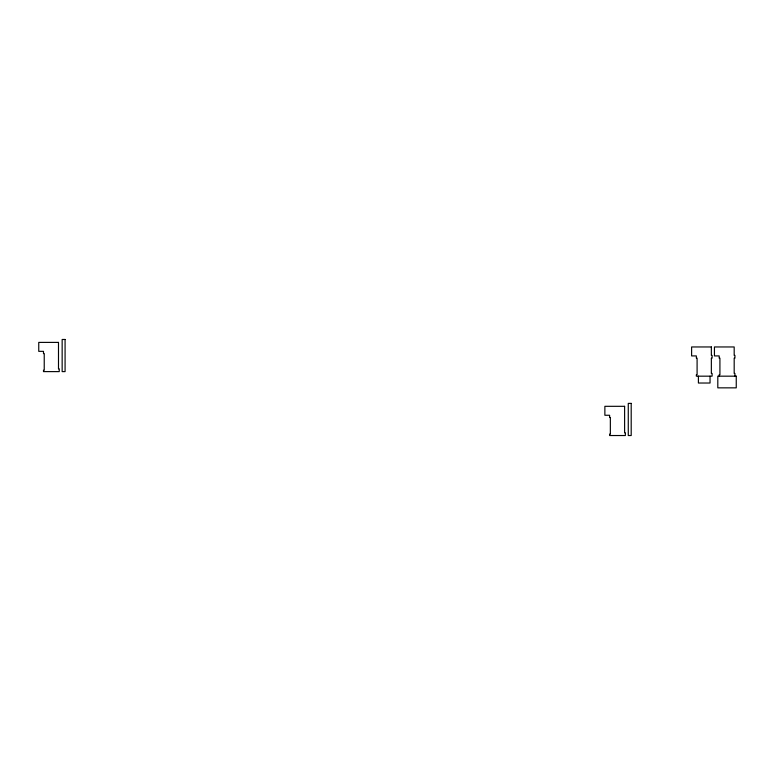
<?xml version="1.0" encoding="UTF-8"?>
<svg xmlns="http://www.w3.org/2000/svg" width="775" height="775" viewBox="0 0 775 775"><rect width="100%" height="100%" fill="white"/><g stroke="black" fill="none" stroke-linecap="round" stroke-linejoin="round"><path stroke-width="1.16" d="M734.923 376.175L734.923 373.434L734.187 373.434L734.187 358.147L734.923 358.147L734.923 355.405L734.187 355.405L734.187 346.958L714.443 346.958L714.443 355.919L719.181 355.919L719.181 358.147L719.917 358.147L719.917 374.809L719.181 374.809L719.181 376.175M710.045 376.175L710.045 383.024L698.401 383.024L698.401 376.175M65.081 339.469L62.155 339.469L62.155 371.613L65.081 371.613L65.081 339.469M58.493 342.395L38.75 342.395L38.75 351.346L43.487 351.346L43.487 353.574L44.233 353.574L44.233 370.247L43.487 370.247L43.487 371.613L59.239 371.613L59.239 368.871L58.493 368.871L58.493 342.395M711.353 346.958L691.61 346.958L691.61 355.919L696.347 355.919L696.347 358.147L697.093 358.147L697.093 374.809L696.347 374.809L696.347 376.175L712.099 376.175L712.099 373.434L711.353 373.434L711.353 358.147L712.099 358.147L712.099 355.405L711.353 355.405L711.353 346.958M736.25 376.175L717.805 376.175L717.805 387.849L736.25 387.849L736.25 376.175M631.199 403.387L628.273 403.387L628.273 435.531L631.199 435.531L631.199 403.387M624.611 406.313L604.868 406.313L604.868 415.264L609.605 415.264L609.605 417.493L610.351 417.493L610.351 434.155L609.605 434.155L609.605 435.531L625.357 435.531L625.357 432.789L624.611 432.789L624.611 406.313"/></g></svg>
